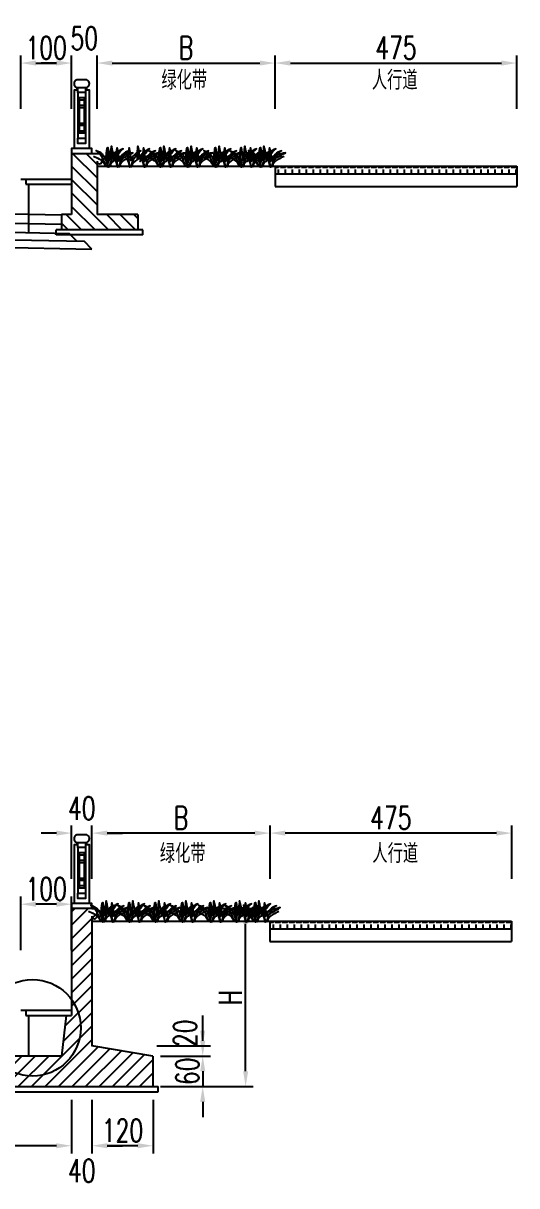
# Model space of a CAD drawing. Header units: millimetres. Extents: x -24222 to 32035, y -74604 to 14337.
# Drawn here: x 2763 to 3733, y 5687 to 7972 of the extents above; entities that cross this region are included whole.
import ezdxf
from ezdxf.enums import TextEntityAlignment as Align

# ---------------------------------------------------------------- set-up
doc = ezdxf.new("R2010")
doc.units = ezdxf.units.MM
doc.header["$LTSCALE"] = 0.25
doc.header["$MEASUREMENT"] = 0
for name, color, linetype in [('3', 3, 'Continuous'), ('lk', 1, 'Continuous'), ('填充', 8, 'Continuous'), ('文字', 7, 'Continuous'), ('标注', 7, 'Continuous'), ('栏杆', 8, 'Continuous'), ('次轮廓线', 7, 'Continuous'), ('轮廓线', 1, 'Continuous')]:
    doc.layers.add(name, color=color, linetype=linetype)
doc.styles.get("Standard").update_dxf_attribs({"font": 'simplex1.shx', "width": 0.7, "bigfont": 'hztxt.shx'})
doc.dimstyles.new('150', dxfattribs={"dimscale": 15, "dimtxt": 3, "dimasz": 2, "dimexe": 1, "dimexo": 1, "dimgap": 0.5, "dimtad": 1, "dimdec": 1, "dimdsep": 46, "dimtxsty": 'Standard', "dimcen": 0.5, "dimadec": 0, "dimazin": 0, "dimtfac": 1, "dimtdec": 1, "dimtofl": 0, "dimtmove": 2, "dimatfit": 3, "dimfxl": 0, "dimtolj": 1, "dimtzin": 0, "dimarcsym": 0})

# ---------------------------------------------------------------- blocks, each defined once
blk = doc.blocks.new('*D61')
at = {"layer": 'Defpoints', "color": 0}
for p in [(2897.9, 5961.8), (3017.9, 5881.8), (2897.9, 5765.5)]:
    blk.add_point(p, dxfattribs=at)
at = {"layer": '标注', "color": 0, "lineweight": -2}
for p, q in [((2897.9, 5855.5), (2897.9, 5750.5)), ((3017.9, 5855.5), (3017.9, 5750.5)), ((2987.9, 5765.5), (2927.9, 5765.5))]:
    blk.add_line(p, q, dxfattribs=at)
at = {"layer": '标注', "color": 0}
for points in [[(2927.9, 5770.5), (2927.9, 5760.5), (2897.9, 5765.5)], [(2987.9, 5770.5), (2987.9, 5760.5), (3017.9, 5765.5)]]:
    blk.add_solid(points, dxfattribs=at)
at = {"layer": '标注', "color": 0, "insert": (2957.9, 5795.5), "char_height": 45, "attachment_point": 5}
blk.add_mtext('\\A1;120', dxfattribs=at)
blk = doc.blocks.new('*D62')
at = {"layer": 'Defpoints', "color": 0}
for p in [(2857.9, 6021.8), (2897.9, 5961.8), (2857.9, 5765.5)]:
    blk.add_point(p, dxfattribs=at)
at = {"layer": '标注', "color": 0, "lineweight": -2}
for p, q in [((2857.9, 5855.5), (2857.9, 5750.5)), ((2897.9, 5855.5), (2897.9, 5750.5)), ((2827.9, 5765.5), (2797.9, 5765.5)), ((2927.9, 5765.5), (2957.9, 5765.5))]:
    blk.add_line(p, q, dxfattribs=at)
at = {"layer": '标注', "color": 0}
for points in [[(2827.9, 5770.5), (2827.9, 5760.5), (2857.9, 5765.5)], [(2927.9, 5770.5), (2927.9, 5760.5), (2897.9, 5765.5)]]:
    blk.add_solid(points, dxfattribs=at)
at = {"layer": '标注', "color": 0, "insert": (2877.9, 5716.4), "char_height": 45, "attachment_point": 5}
blk.add_mtext('\\A1;40', dxfattribs=at)
blk = doc.blocks.new('*D63')
at = {"layer": 'Defpoints', "color": 0}
for p in [(2857.9, 6021.8), (1582.9, 5941.8), (1582.9, 5765.5)]:
    blk.add_point(p, dxfattribs=at)
at = {"layer": '标注', "color": 0, "lineweight": -2}
for p, q in [((1582.9, 5855.5), (1582.9, 5750.5)), ((2857.9, 5855.5), (2857.9, 5750.5)), ((2827.9, 5765.5), (1612.9, 5765.5))]:
    blk.add_line(p, q, dxfattribs=at)
at = {"layer": '标注', "color": 0}
for points in [[(1612.9, 5770.5), (1612.9, 5760.5), (1582.9, 5765.5)], [(2827.9, 5770.5), (2827.9, 5760.5), (2857.9, 5765.5)]]:
    blk.add_solid(points, dxfattribs=at)
at = {"layer": '标注', "color": 0, "insert": (2220.4, 5795.5), "char_height": 45, "attachment_point": 5}
blk.add_mtext('\\A1;1275', dxfattribs=at)
blk = doc.blocks.new('*D68')
at = {"layer": 'Defpoints', "color": 0}
for p in [(3017.9, 5941.8), (3115.6, 5941.8), (3017.9, 5881.8)]:
    blk.add_point(p, dxfattribs=at)
at = {"layer": '标注', "color": 0, "lineweight": -2}
for p, q in [((3115.6, 5971.8), (3115.6, 6001.8)), ((3032.9, 5941.8), (3130.6, 5941.8)), ((3032.9, 5881.8), (3130.6, 5881.8)), ((3115.6, 5851.8), (3115.6, 5821.8))]:
    blk.add_line(p, q, dxfattribs=at)
at = {"layer": '标注', "color": 0}
for points in [[(3110.6, 5971.8), (3120.6, 5971.8), (3115.6, 5941.8)], [(3110.6, 5851.8), (3120.6, 5851.8), (3115.6, 5881.8)]]:
    blk.add_solid(points, dxfattribs=at)
at = {"layer": '标注', "color": 0, "insert": (3085.6, 5911.8), "char_height": 45, "attachment_point": 5, "rotation": 90}
blk.add_mtext('\\A1;60', dxfattribs=at)
blk = doc.blocks.new('*D69')
at = {"layer": 'Defpoints', "color": 0}
for p in [(2897.9, 5961.8), (3115.6, 5961.8), (3017.9, 5941.8)]:
    blk.add_point(p, dxfattribs=at)
at = {"layer": '标注', "color": 0, "lineweight": -2}
for p, q in [((3115.6, 5991.8), (3115.6, 6021.8)), ((3025.6, 5961.8), (3130.6, 5961.8)), ((3032.9, 5941.8), (3130.6, 5941.8)), ((3115.6, 5911.8), (3115.6, 5881.8))]:
    blk.add_line(p, q, dxfattribs=at)
at = {"layer": '标注', "color": 0}
for points in [[(3110.6, 5991.8), (3120.6, 5991.8), (3115.6, 5961.8)], [(3110.6, 5911.8), (3120.6, 5911.8), (3115.6, 5941.8)]]:
    blk.add_solid(points, dxfattribs=at)
at = {"layer": '标注', "color": 0, "insert": (3080.9, 5986.5), "char_height": 45, "attachment_point": 5, "rotation": 90}
blk.add_mtext('\\A1;20', dxfattribs=at)
blk = doc.blocks.new('*D70')
at = {"color": 0, "lineweight": -2}
for p, q in [((2529.7, 5971.8), (2529.7, 6001.8)), ((2619.7, 5941.8), (2514.7, 5941.8)), ((2619.7, 5881.8), (2514.7, 5881.8)), ((2529.7, 5851.8), (2529.7, 5821.8))]:
    blk.add_line(p, q, dxfattribs=at)
at = {"color": 0}
for points in [[(2524.7, 5971.8), (2534.7, 5971.8), (2529.7, 5941.8)], [(2524.7, 5851.8), (2534.7, 5851.8), (2529.7, 5881.8)]]:
    blk.add_solid(points, dxfattribs=at)
at = {"layer": 'Defpoints', "color": 0}
for p in [(2838.9, 5941.8), (2529.7, 5881.8), (3027.9, 5881.8)]:
    blk.add_point(p, dxfattribs=at)
at = {"color": 0, "insert": (2499.7, 5911.8), "char_height": 45, "attachment_point": 5, "rotation": 90}
blk.add_mtext('\\A1;60', dxfattribs=at)
blk = doc.blocks.new('*D71')
at = {"color": 0, "lineweight": -2}
for p, q in [((2827.9, 6380.1), (2797.9, 6380.1)), ((2857.9, 6290.1), (2857.9, 6395.1)), ((2897.9, 6290.1), (2897.9, 6395.1)), ((2927.9, 6380.1), (2957.9, 6380.1))]:
    blk.add_line(p, q, dxfattribs=at)
at = {"color": 0}
for points in [[(2827.9, 6385.1), (2827.9, 6375.1), (2857.9, 6380.1)], [(2927.9, 6385.1), (2927.9, 6375.1), (2897.9, 6380.1)]]:
    blk.add_solid(points, dxfattribs=at)
at = {"layer": 'Defpoints', "color": 0}
for p in [(2857.9, 6380.1), (2857.9, 6231.8), (2897.9, 6231.8)]:
    blk.add_point(p, dxfattribs=at)
at = {"color": 0, "insert": (2877.9, 6428.9), "char_height": 45, "attachment_point": 5}
blk.add_mtext('\\A1;40', dxfattribs=at)
blk = doc.blocks.new('*D72')
at = {"layer": 'Defpoints', "color": 0}
for p in [(2757.9, 6240.3), (2757.9, 6031.8), (2857.9, 6021.8)]:
    blk.add_point(p, dxfattribs=at)
at = {"layer": '标注', "color": 0, "lineweight": -2}
for p, q in [((2757.9, 6150.3), (2757.9, 6255.3)), ((2827.9, 6240.3), (2787.9, 6240.3)), ((2857.9, 6150.3), (2857.9, 6255.3))]:
    blk.add_line(p, q, dxfattribs=at)
at = {"layer": '标注', "color": 0}
for points in [[(2787.9, 6245.3), (2787.9, 6235.3), (2757.9, 6240.3)], [(2827.9, 6245.3), (2827.9, 6235.3), (2857.9, 6240.3)]]:
    blk.add_solid(points, dxfattribs=at)
at = {"layer": '标注', "color": 0, "insert": (2807.9, 6270.3), "char_height": 45, "attachment_point": 5}
blk.add_mtext('\\A1;100', dxfattribs=at)
blk = doc.blocks.new('*D59')
at = {"color": 0, "lineweight": -2}
for p, q in [((3247.9, 6290.1), (3247.9, 6395.1)), ((3692.9, 6380.1), (3277.9, 6380.1)), ((3722.9, 6290.1), (3722.9, 6395.1))]:
    blk.add_line(p, q, dxfattribs=at)
at = {"color": 0}
for points in [[(3277.9, 6385.1), (3277.9, 6375.1), (3247.9, 6380.1)], [(3692.9, 6385.1), (3692.9, 6375.1), (3722.9, 6380.1)]]:
    blk.add_solid(points, dxfattribs=at)
at = {"layer": 'Defpoints', "color": 0}
for p in [(3247.9, 6380.1), (3247.9, 6206.8), (3722.9, 6206.8)]:
    blk.add_point(p, dxfattribs=at)
at = {"color": 0, "insert": (3485.4, 6410.1), "char_height": 45, "attachment_point": 5}
blk.add_mtext('\\A1;475', dxfattribs=at)
blk = doc.blocks.new('*D60')
at = {"color": 0, "lineweight": -2}
for p, q in [((2897.9, 6290.1), (2897.9, 6395.1)), ((3217.9, 6380.1), (2927.9, 6380.1)), ((3247.9, 6290.1), (3247.9, 6395.1))]:
    blk.add_line(p, q, dxfattribs=at)
at = {"color": 0}
for points in [[(2927.9, 6385.1), (2927.9, 6375.1), (2897.9, 6380.1)], [(3217.9, 6385.1), (3217.9, 6375.1), (3247.9, 6380.1)]]:
    blk.add_solid(points, dxfattribs=at)
at = {"layer": 'Defpoints', "color": 0}
for p in [(2897.9, 6380.1), (2897.9, 6231.8), (3247.9, 6206.8)]:
    blk.add_point(p, dxfattribs=at)
at = {"color": 0, "insert": (3072.9, 6410.1), "char_height": 45, "attachment_point": 5}
blk.add_mtext('\\A1;B', dxfattribs=at)
blk = doc.blocks.new('*D56')
at = {"layer": 'Defpoints', "color": 0}
for p in [(2857.9, 6231.8), (3200, 6231.8), (3017.9, 5881.8)]:
    blk.add_point(p, dxfattribs=at)
at = {"layer": '标注', "color": 0, "lineweight": -2}
for p, q in [((3110, 6231.8), (3215, 6231.8)), ((3200, 5911.8), (3200, 6201.8)), ((3110, 5881.8), (3215, 5881.8))]:
    blk.add_line(p, q, dxfattribs=at)
at = {"layer": '标注', "color": 0}
for points in [[(3195, 6201.8), (3205, 6201.8), (3200, 6231.8)], [(3195, 5911.8), (3205, 5911.8), (3200, 5881.8)]]:
    blk.add_solid(points, dxfattribs=at)
at = {"layer": '标注', "color": 0, "insert": (3170, 6056.8), "char_height": 45, "attachment_point": 5, "rotation": 90}
blk.add_mtext('\\A1;H', dxfattribs=at)
blk = doc.blocks.new('栏杆')
at = {"layer": '栏杆'}
blk.add_lwpolyline([(-10, 110), (10, 110, 0.671593), (10, 125), (-10, 125, 0.671593), (-10, 110)], format="xyb", dxfattribs=at)
for points in [[(-7.5, 105), (-15, 105), (-15, -10)], [(-7.5, 105), (-9, 105), (-9, 110), (9, 110), (9, 105), (7.5, 105)], [(-7.5, 100), (-7.5, 10)], [(15, -10), (15, -10), (15, 105), (7.5, 105)], [(7.5, 100), (7.5, 10)], [(-5, 90), (-5, 20)], [(5, 90), (5, 20)]]:
    blk.add_lwpolyline(points, dxfattribs=at)
for points in [[(-7.5, 110), (7.5, 110), (7.5, 100), (-7.5, 100)], [(-5, 90), (5, 90), (5, 85), (-5, 85)], [(-5, 75), (5, 75), (5, 70), (-5, 70)], [(-5, 40), (5, 40), (5, 35), (-5, 35)], [(-5, 25), (5, 25), (5, 20), (-5, 20)], [(-7.5, 10), (7.5, 10), (7.5, 0), (-7.5, 0)]]:
    blk.add_lwpolyline(points, close=True, dxfattribs=at)
blk = doc.blocks.new('*D80')
at = {"layer": 'Defpoints', "color": 0}
for p in [(3732.9, 7894), (3257.9, 7691), (3732.9, 7691)]:
    blk.add_point(p, dxfattribs=at)
at = {"layer": '标注', "color": 0, "lineweight": -2}
for p, q in [((3257.9, 7804), (3257.9, 7909)), ((3732.9, 7804), (3732.9, 7909)), ((3287.9, 7894), (3702.9, 7894))]:
    blk.add_line(p, q, dxfattribs=at)
at = {"layer": '标注', "color": 0}
for points in [[(3287.9, 7899), (3287.9, 7889), (3257.9, 7894)], [(3702.9, 7899), (3702.9, 7889), (3732.9, 7894)]]:
    blk.add_solid(points, dxfattribs=at)
at = {"layer": '标注', "color": 0, "insert": (3495.4, 7924), "char_height": 45, "attachment_point": 5}
blk.add_mtext('\\A1;475', dxfattribs=at)
blk = doc.blocks.new('*D87')
at = {"layer": 'Defpoints', "color": 0}
for p in [(2857.9, 7894), (2857.9, 7716), (2757.9, 7666)]:
    blk.add_point(p, dxfattribs=at)
at = {"layer": '标注', "color": 0, "lineweight": -2}
for p, q in [((2757.9, 7804), (2757.9, 7909)), ((2857.9, 7804), (2857.9, 7909)), ((2787.9, 7894), (2827.9, 7894))]:
    blk.add_line(p, q, dxfattribs=at)
at = {"layer": '标注', "color": 0}
for points in [[(2787.9, 7899), (2787.9, 7889), (2757.9, 7894)], [(2827.9, 7899), (2827.9, 7889), (2857.9, 7894)]]:
    blk.add_solid(points, dxfattribs=at)
at = {"layer": '标注', "color": 0, "insert": (2807.9, 7924), "char_height": 45, "attachment_point": 5}
blk.add_mtext('\\A1;100', dxfattribs=at)
blk = doc.blocks.new('*D88')
at = {"layer": 'Defpoints', "color": 0}
for p in [(3257.9, 7894), (2907.9, 7691), (3257.9, 7691)]:
    blk.add_point(p, dxfattribs=at)
at = {"layer": '标注', "color": 0, "lineweight": -2}
for p, q in [((2907.9, 7804), (2907.9, 7909)), ((3257.9, 7804), (3257.9, 7909)), ((2937.9, 7894), (3227.9, 7894))]:
    blk.add_line(p, q, dxfattribs=at)
at = {"layer": '标注', "color": 0}
for points in [[(2937.9, 7899), (2937.9, 7889), (2907.9, 7894)], [(3227.9, 7899), (3227.9, 7889), (3257.9, 7894)]]:
    blk.add_solid(points, dxfattribs=at)
at = {"layer": '标注', "color": 0, "insert": (3082.9, 7924), "char_height": 45, "attachment_point": 5}
blk.add_mtext('\\A1;B', dxfattribs=at)
blk = doc.blocks.new('*D89')
at = {"layer": 'Defpoints', "color": 0}
for p in [(2857.9, 7894), (2857.9, 7716), (2907.9, 7691)]:
    blk.add_point(p, dxfattribs=at)
at = {"layer": '标注', "color": 0, "lineweight": -2}
for p, q in [((2857.9, 7804), (2857.9, 7909)), ((2907.9, 7804), (2907.9, 7909)), ((2827.9, 7894), (2797.9, 7894)), ((2937.9, 7894), (2967.9, 7894))]:
    blk.add_line(p, q, dxfattribs=at)
at = {"layer": '标注', "color": 0}
for points in [[(2827.9, 7899), (2827.9, 7889), (2857.9, 7894)], [(2937.9, 7899), (2937.9, 7889), (2907.9, 7894)]]:
    blk.add_solid(points, dxfattribs=at)
at = {"layer": '标注', "color": 0, "insert": (2882.9, 7942.7), "char_height": 45, "attachment_point": 5}
blk.add_mtext('\\A1;50', dxfattribs=at)

msp = doc.modelspace()

# ---------------------------------------------------------------- hatches: boundary and pattern name
at = {"layer": '填充'}
h = msp.add_hatch(dxfattribs=at)
h.set_pattern_fill('ANSI31', color=256, scale=150, style=0)
h.set_pattern_definition([(135, (2965.737, 0), (13.25825, 13.25825), [])])
h.paths.add_polyline_path([(2837.868, 7596.022), (2857.868, 7596.022), (2857.868, 7716.022), (2907.868, 7716.022), (2912.75, 7716.022, -0.04363622), (2917.868, 7709.095), (2917.868, 7701.022, -1), (2907.868, 7701.022), (2907.868, 7596.022), (2987.868, 7596.022), (2987.868, 7566.022), (2837.868, 7566.022)])
h = msp.add_hatch(dxfattribs=at)
h.set_pattern_fill('ANGLE', color=256, scale=50, style=0)
h.set_pattern_definition([(180, (2975.737, 3041.175), (0, 13.75), [10, -3.75]), (90, (2975.737, 3041.175), (13.75, 8e-16), [10, -3.75])])
h.paths.add_polyline_path([(3257.868, 7691.022), (3257.868, 7676.022), (3732.868, 7676.022), (3732.868, 7691.022)])
h = msp.add_hatch(dxfattribs=at)
h.set_pattern_fill('ANSI31', color=256, scale=150, style=0)
h.paths.add_polyline_path([(3017.868, 5881.813), (3017.868, 5941.813), (2897.868, 5961.813), (2897.868, 6216.813, 1), (2907.868, 6216.813), (2907.868, 6224.887, 0.04363622), (2902.75, 6231.813), (2897.868, 6231.813), (2857.868, 6231.813), (2857.868, 6052.996, -0.15786836), (2875.9, 5997.312, -0.72823779), (2703.796, 5941.813), (1482.868, 5941.813), (1482.868, 5881.813)])
h.paths.add_polyline_path([(2875.9, 5997.312, 0.15786836), (2857.868, 6052.996), (2857.868, 6021.813), (2847.868, 6021.813), (2838.88, 5941.813), (2703.796, 5941.813, 0.72823779)], flags=17)
h.paths.add_polyline_path([(2465.974, 5883.238), (2465.974, 5940.388), (2533.474, 5940.388), (2533.474, 5883.238)], flags=24)
h = msp.add_hatch(dxfattribs=at)
h.set_pattern_fill('ANGLE', color=256, scale=50, style=0)
h.set_pattern_definition([(180, (2965.737, 1556.967), (0, 13.75), [10, -3.75]), (90, (2965.737, 1556.967), (13.75, 8e-16), [10, -3.75])])
h.paths.add_polyline_path([(3247.868, 6206.813), (3247.868, 6191.813), (3722.868, 6191.813), (3722.868, 6206.813)])

# ---------------------------------------------------------------- linework, layer by layer
for p, q in [((3257.868, 7676.022), (3732.868, 7676.022)), ((3257.868, 7651.022), (3732.868, 7651.022)), ((2867.868, 7543.822), (2852.868, 7559.122)), ((2897.868, 7528.222), (2882.868, 7543.522)), ((3247.868, 6191.813), (3722.868, 6191.813)), ((3247.868, 6166.813), (3722.868, 6166.813))]:
    msp.add_line(p, q)
for points in [[(2897.868, 7716.022), (2897.868, 7726.022), (2857.868, 7726.022), (2857.868, 7716.022)], [(2897.868, 6231.813), (2897.868, 6241.813), (2857.868, 6241.813), (2857.868, 6231.813)]]:
    msp.add_lwpolyline(points)
msp.add_circle((2780.9, 5997.312), 95)
at = {"layer": '3', "color": 9}
for points in [[(2900.855, 7710.853, -0.0394978), (2912.561, 7705.183, -0.23208696), (2924.53, 7691.022, 0.19118665), (2905.937, 7722.402, -0.22671949), (2925.891, 7703.371, -0.09120295), (2929.065, 7728.067, -0.12390744), (2927.574, 7690.233, -0.06249468), (2933.369, 7708.156)], [(2956.264, 7710.017, 0.0394978), (2944.559, 7704.348, 0.23208696), (2932.589, 7690.187, -0.19118665), (2951.183, 7721.567, 0.22671949), (2931.229, 7702.535, 0.09120295), (2928.054, 7727.231, 0.12390744), (2929.546, 7689.397, 0.06249468), (2923.751, 7707.32)], [(2946.842, 7700.232, 0.01337501), (2978.191, 7717.757, 0.00149199), (2946.445, 7708.014, 0.302407), (2940.55, 7700.764, -0.10639958), (2959.143, 7725.233, 0.22671949), (2939.189, 7706.202, 0.09120295), (2936.015, 7730.897, 0.07428197), (2934.816, 7703.912)], [(2975.431, 7710.017, 0.0394978), (2963.726, 7704.348, 0.23208696), (2951.756, 7690.187, -0.19118665), (2970.35, 7721.567, 0.22671949), (2950.396, 7702.535, 0.09120295), (2947.221, 7727.231, 0.12390744), (2948.713, 7689.397, 0.06249468), (2942.918, 7707.32)], [(2999.146, 7710.017, 0.0394978), (2987.44, 7704.348, 0.23208696), (2975.471, 7690.187, -0.19118665), (2994.065, 7721.567, 0.22671949), (2974.11, 7702.535, 0.09120295), (2970.936, 7727.231, 0.12390744), (2972.427, 7689.397, 0.06249468), (2966.632, 7707.32)], [(2999, 7700.232, 0.01337501), (3030.349, 7717.757, 0.00149199), (2998.604, 7708.014, 0.302407), (2992.708, 7700.764, -0.10639958), (3011.302, 7725.233, 0.22671949), (2991.348, 7706.202, 0.09120295), (2988.173, 7730.897, 0.07428197), (2986.975, 7703.912)], [(3027.59, 7710.017, 0.0394978), (3015.884, 7704.348, 0.23208696), (3003.915, 7690.187, -0.19118665), (3022.509, 7721.567, 0.22671949), (3002.554, 7702.535, 0.09120295), (2999.38, 7727.231, 0.12390744), (3000.871, 7689.397, 0.06249468), (2995.077, 7707.32)], [(3004.163, 7710.853, -0.0394978), (3015.868, 7705.183, -0.23208696), (3027.838, 7691.022, 0.19118665), (3009.244, 7722.402, -0.22671949), (3029.198, 7703.371, -0.09120295), (3032.373, 7728.067, -0.12390744), (3030.881, 7690.233, -0.06249468), (3036.676, 7708.156)], [(3059.572, 7710.017, 0.0394978), (3047.866, 7704.348, 0.23208696), (3035.897, 7690.187, -0.19118665), (3054.49, 7721.567, 0.22671949), (3034.536, 7702.535, 0.09120295), (3031.362, 7727.231, 0.12390744), (3032.853, 7689.397, 0.06249468), (3027.058, 7707.32)], [(3050.149, 7700.232, 0.01337501), (3081.498, 7717.757, 0.00149199), (3049.753, 7708.014, 0.302407), (3043.857, 7700.764, -0.10639958), (3062.451, 7725.233, 0.22671949), (3042.496, 7706.202, 0.09120295), (3039.322, 7730.897, 0.07428197), (3038.124, 7703.912)], [(3078.739, 7710.017, 0.0394978), (3067.033, 7704.348, 0.23208696), (3055.064, 7690.187, -0.19118665), (3073.657, 7721.567, 0.22671949), (3053.703, 7702.535, 0.09120295), (3050.529, 7727.231, 0.12390744), (3052.02, 7689.397, 0.06249468), (3046.225, 7707.32)], [(3057.455, 7710.853, -0.0394978), (3069.16, 7705.183, -0.23208696), (3081.13, 7691.022, 0.19118665), (3062.536, 7722.402, -0.22671949), (3082.49, 7703.371, -0.09120295), (3085.665, 7728.067, -0.12390744), (3084.173, 7690.233, -0.06249468), (3089.968, 7708.156)], [(3112.864, 7710.017, 0.0394978), (3101.158, 7704.348, 0.23208696), (3089.189, 7690.187, -0.19118665), (3107.782, 7721.567, 0.22671949), (3087.828, 7702.535, 0.09120295), (3084.654, 7727.231, 0.12390744), (3086.145, 7689.397, 0.06249468), (3080.35, 7707.32)], [(3103.441, 7700.232, 0.01337501), (3134.79, 7717.757, 0.00149199), (3103.045, 7708.014, 0.302407), (3097.149, 7700.764, -0.10639958), (3115.743, 7725.233, 0.22671949), (3095.789, 7706.202, 0.09120295), (3092.614, 7730.897, 0.07428197), (3091.416, 7703.912)], [(3132.031, 7710.017, 0.0394978), (3120.325, 7704.348, 0.23208696), (3108.356, 7690.187, -0.19118665), (3126.95, 7721.567, 0.22671949), (3106.995, 7702.535, 0.09120295), (3103.821, 7727.231, 0.12390744), (3105.312, 7689.397, 0.06249468), (3099.517, 7707.32)], [(3112.561, 7710.853, -0.0394978), (3124.267, 7705.183, -0.23208696), (3136.236, 7691.022, 0.19118665), (3117.642, 7722.402, -0.22671949), (3137.597, 7703.371, -0.09120295), (3140.771, 7728.067, -0.12390744), (3139.28, 7690.233, -0.06249468), (3145.074, 7708.156)], [(3167.97, 7710.017, 0.0394978), (3156.264, 7704.348, 0.23208696), (3144.295, 7690.187, -0.19118665), (3162.889, 7721.567, 0.22671949), (3142.935, 7702.535, 0.09120295), (3139.76, 7727.231, 0.12390744), (3141.251, 7689.397, 0.06249468), (3135.457, 7707.32)], [(3158.547, 7700.232, 0.01337501), (3189.896, 7717.757, 0.00149199), (3158.151, 7708.014, 0.302407), (3152.255, 7700.764, -0.10639958), (3170.849, 7725.233, 0.22671949), (3150.895, 7706.202, 0.09120295), (3147.72, 7730.897, 0.07428197), (3146.522, 7703.912)], [(3187.137, 7710.017, 0.0394978), (3175.431, 7704.348, 0.23208696), (3163.462, 7690.187, -0.19118665), (3182.056, 7721.567, 0.22671949), (3162.102, 7702.535, 0.09120295), (3158.927, 7727.231, 0.12390744), (3160.418, 7689.397, 0.06249468), (3154.624, 7707.32)], [(3163.075, 7710.853, -0.0394978), (3174.781, 7705.183, -0.23208696), (3186.75, 7691.022, 0.19118665), (3168.156, 7722.402, -0.22671949), (3188.11, 7703.371, -0.09120295), (3191.285, 7728.067, -0.12390744), (3189.793, 7690.233, -0.06249468), (3195.588, 7708.156)], [(3218.484, 7710.017, 0.0394978), (3206.778, 7704.348, 0.23208696), (3194.809, 7690.187, -0.19118665), (3213.403, 7721.567, 0.22671949), (3193.448, 7702.535, 0.09120295), (3190.274, 7727.231, 0.12390744), (3191.765, 7689.397, 0.06249468), (3185.97, 7707.32)], [(3209.061, 7700.232, 0.01337501), (3240.41, 7717.757, 0.00149199), (3208.665, 7708.014, 0.302407), (3202.769, 7700.764, -0.10639958), (3221.363, 7725.233, 0.22671949), (3201.409, 7706.202, 0.09120295), (3198.234, 7730.897, 0.07428197), (3197.036, 7703.912)], [(3200.834, 7710.853, -0.0394978), (3212.54, 7705.183, -0.23208696), (3224.509, 7691.022, 0.19118665), (3205.915, 7722.402, -0.22671949), (3225.869, 7703.371, -0.09120295), (3229.044, 7728.067, -0.12390744), (3227.552, 7690.233, -0.06249468), (3233.347, 7708.156)], [(3237.651, 7710.017, 0.0394978), (3225.945, 7704.348, 0.23208696), (3213.976, 7690.187, -0.19118665), (3232.57, 7721.567, 0.22671949), (3212.615, 7702.535, 0.09120295), (3209.441, 7727.231, 0.12390744), (3210.932, 7689.397, 0.06249468), (3205.137, 7707.32)], [(3256.243, 7710.017, 0.0394978), (3244.537, 7704.348, 0.23208696), (3232.568, 7690.187, -0.19118665), (3251.162, 7721.567, 0.22671949), (3231.207, 7702.535, 0.09120295), (3228.033, 7727.231, 0.12390744), (3229.524, 7689.397, 0.06249468), (3223.729, 7707.32)], [(3246.82, 7700.232, 0.01337501), (3278.169, 7717.757, 0.00149199), (3246.424, 7708.014, 0.302407), (3240.528, 7700.764, -0.10639958), (3259.122, 7725.233, 0.22671949), (3239.168, 7706.202, 0.09120295), (3235.993, 7730.897, 0.07428197), (3234.795, 7703.912)], [(3275.41, 7710.017, 0.0394978), (3263.704, 7704.348, 0.23208696), (3251.735, 7690.187, -0.19118665), (3270.329, 7721.567, 0.22671949), (3250.374, 7702.535, 0.09120295), (3247.2, 7727.231, 0.12390744), (3248.691, 7689.397, 0.06249468), (3242.896, 7707.32)], [(2890.855, 6226.644, -0.0394978), (2902.561, 6220.975, -0.23208696), (2914.53, 6206.813, 0.19118665), (2895.937, 6238.194, -0.22671949), (2915.891, 6219.162, -0.09120295), (2919.065, 6243.858, -0.12390744), (2917.574, 6206.024, -0.06249468), (2923.369, 6223.947)], [(2946.264, 6225.809, 0.0394978), (2934.559, 6220.139, 0.23208696), (2922.589, 6205.978, -0.19118665), (2941.183, 6237.358, 0.22671949), (2921.229, 6218.327, 0.09120295), (2918.054, 6243.022, 0.12390744), (2919.546, 6205.189, 0.06249468), (2913.751, 6223.111)], [(2936.842, 6216.023, 0.01337501), (2968.191, 6233.548, 0.00149199), (2936.445, 6223.806, 0.302407), (2930.55, 6216.555, -0.10639958), (2949.143, 6241.025, 0.22671949), (2929.189, 6221.993, 0.09120295), (2926.015, 6246.689, 0.07428197), (2924.816, 6219.703)], [(2965.431, 6225.809, 0.0394978), (2953.726, 6220.139, 0.23208696), (2941.756, 6205.978, -0.19118665), (2960.35, 6237.358, 0.22671949), (2940.396, 6218.327, 0.09120295), (2937.221, 6243.022, 0.12390744), (2938.713, 6205.189, 0.06249468), (2932.918, 6223.111)], [(2943.014, 6226.644, -0.0394978), (2954.72, 6220.975, -0.23208696), (2966.689, 6206.813, 0.19118665), (2948.095, 6238.194, -0.22671949), (2968.049, 6219.162, -0.09120295), (2971.224, 6243.858, -0.12390744), (2969.733, 6206.024, -0.06249468), (2975.527, 6223.947)], [(2998.423, 6225.809, 0.0394978), (2986.717, 6220.139, 0.23208696), (2974.748, 6205.978, -0.19118665), (2993.342, 6237.358, 0.22671949), (2973.387, 6218.327, 0.09120295), (2970.213, 6243.022, 0.12390744), (2971.704, 6205.189, 0.06249468), (2965.909, 6223.111)], [(2989, 6216.023, 0.01337501), (3020.349, 6233.548, 0.00149199), (2988.604, 6223.806, 0.302407), (2982.708, 6216.555, -0.10639958), (3001.302, 6241.025, 0.22671949), (2981.348, 6221.993, 0.09120295), (2978.173, 6246.689, 0.07428197), (2976.975, 6219.703)], [(3017.59, 6225.809, 0.0394978), (3005.884, 6220.139, 0.23208696), (2993.915, 6205.978, -0.19118665), (3012.509, 6237.358, 0.22671949), (2992.554, 6218.327, 0.09120295), (2989.38, 6243.022, 0.12390744), (2990.871, 6205.189, 0.06249468), (2985.077, 6223.111)], [(2994.163, 6226.644, -0.0394978), (3005.868, 6220.975, -0.23208696), (3017.838, 6206.813, 0.19118665), (2999.244, 6238.194, -0.22671949), (3019.198, 6219.162, -0.09120295), (3022.373, 6243.858, -0.12390744), (3020.881, 6206.024, -0.06249468), (3026.676, 6223.947)], [(3049.572, 6225.809, 0.0394978), (3037.866, 6220.139, 0.23208696), (3025.897, 6205.978, -0.19118665), (3044.49, 6237.358, 0.22671949), (3024.536, 6218.327, 0.09120295), (3021.362, 6243.022, 0.12390744), (3022.853, 6205.189, 0.06249468), (3017.058, 6223.111)], [(3040.149, 6216.023, 0.01337501), (3071.498, 6233.548, 0.00149199), (3039.753, 6223.806, 0.302407), (3033.857, 6216.555, -0.10639958), (3052.451, 6241.025, 0.22671949), (3032.496, 6221.993, 0.09120295), (3029.322, 6246.689, 0.07428197), (3028.124, 6219.703)], [(3068.739, 6225.809, 0.0394978), (3057.033, 6220.139, 0.23208696), (3045.064, 6205.978, -0.19118665), (3063.657, 6237.358, 0.22671949), (3043.703, 6218.327, 0.09120295), (3040.529, 6243.022, 0.12390744), (3042.02, 6205.189, 0.06249468), (3036.225, 6223.111)], [(3047.455, 6226.644, -0.0394978), (3059.16, 6220.975, -0.23208696), (3071.13, 6206.813, 0.19118665), (3052.536, 6238.194, -0.22671949), (3072.49, 6219.162, -0.09120295), (3075.665, 6243.858, -0.12390744), (3074.173, 6206.024, -0.06249468), (3079.968, 6223.947)], [(3102.864, 6225.809, 0.0394978), (3091.158, 6220.139, 0.23208696), (3079.189, 6205.978, -0.19118665), (3097.782, 6237.358, 0.22671949), (3077.828, 6218.327, 0.09120295), (3074.654, 6243.022, 0.12390744), (3076.145, 6205.189, 0.06249468), (3070.35, 6223.111)], [(3093.441, 6216.023, 0.01337501), (3124.79, 6233.548, 0.00149199), (3093.045, 6223.806, 0.302407), (3087.149, 6216.555, -0.10639958), (3105.743, 6241.025, 0.22671949), (3085.789, 6221.993, 0.09120295), (3082.614, 6246.689, 0.07428197), (3081.416, 6219.703)], [(3122.031, 6225.809, 0.0394978), (3110.325, 6220.139, 0.23208696), (3098.356, 6205.978, -0.19118665), (3116.95, 6237.358, 0.22671949), (3096.995, 6218.327, 0.09120295), (3093.821, 6243.022, 0.12390744), (3095.312, 6205.189, 0.06249468), (3089.517, 6223.111)], [(3102.561, 6226.644, -0.0394978), (3114.267, 6220.975, -0.23208696), (3126.236, 6206.813, 0.19118665), (3107.642, 6238.194, -0.22671949), (3127.597, 6219.162, -0.09120295), (3130.771, 6243.858, -0.12390744), (3129.28, 6206.024, -0.06249468), (3135.074, 6223.947)], [(3157.97, 6225.809, 0.0394978), (3146.264, 6220.139, 0.23208696), (3134.295, 6205.978, -0.19118665), (3152.889, 6237.358, 0.22671949), (3132.935, 6218.327, 0.09120295), (3129.76, 6243.022, 0.12390744), (3131.251, 6205.189, 0.06249468), (3125.457, 6223.111)], [(3148.547, 6216.023, 0.01337501), (3179.896, 6233.548, 0.00149199), (3148.151, 6223.806, 0.302407), (3142.255, 6216.555, -0.10639958), (3160.849, 6241.025, 0.22671949), (3140.895, 6221.993, 0.09120295), (3137.72, 6246.689, 0.07428197), (3136.522, 6219.703)], [(3177.137, 6225.809, 0.0394978), (3165.431, 6220.139, 0.23208696), (3153.462, 6205.978, -0.19118665), (3172.056, 6237.358, 0.22671949), (3152.102, 6218.327, 0.09120295), (3148.927, 6243.022, 0.12390744), (3150.418, 6205.189, 0.06249468), (3144.624, 6223.111)], [(3153.075, 6226.644, -0.0394978), (3164.781, 6220.975, -0.23208696), (3176.75, 6206.813, 0.19118665), (3158.156, 6238.194, -0.22671949), (3178.11, 6219.162, -0.09120295), (3181.285, 6243.858, -0.12390744), (3179.793, 6206.024, -0.06249468), (3185.588, 6223.947)], [(3208.484, 6225.809, 0.0394978), (3196.778, 6220.139, 0.23208696), (3184.809, 6205.978, -0.19118665), (3203.403, 6237.358, 0.22671949), (3183.448, 6218.327, 0.09120295), (3180.274, 6243.022, 0.12390744), (3181.765, 6205.189, 0.06249468), (3175.97, 6223.111)], [(3199.061, 6216.023, 0.01337501), (3230.41, 6233.548, 0.00149199), (3198.665, 6223.806, 0.302407), (3192.769, 6216.555, -0.10639958), (3211.363, 6241.025, 0.22671949), (3191.409, 6221.993, 0.09120295), (3188.234, 6246.689, 0.07428197), (3187.036, 6219.703)], [(3190.834, 6226.644, -0.0394978), (3202.54, 6220.975, -0.23208696), (3214.509, 6206.813, 0.19118665), (3195.915, 6238.194, -0.22671949), (3215.869, 6219.162, -0.09120295), (3219.044, 6243.858, -0.12390744), (3217.552, 6206.024, -0.06249468), (3223.347, 6223.947)], [(3227.651, 6225.809, 0.0394978), (3215.945, 6220.139, 0.23208696), (3203.976, 6205.978, -0.19118665), (3222.57, 6237.358, 0.22671949), (3202.615, 6218.327, 0.09120295), (3199.441, 6243.022, 0.12390744), (3200.932, 6205.189, 0.06249468), (3195.137, 6223.111)], [(3246.243, 6225.809, 0.0394978), (3234.537, 6220.139, 0.23208696), (3222.568, 6205.978, -0.19118665), (3241.162, 6237.358, 0.22671949), (3221.207, 6218.327, 0.09120295), (3218.033, 6243.022, 0.12390744), (3219.524, 6205.189, 0.06249468), (3213.729, 6223.111)], [(3236.82, 6216.023, 0.01337501), (3268.169, 6233.548, 0.00149199), (3236.424, 6223.806, 0.302407), (3230.528, 6216.555, -0.10639958), (3249.122, 6241.025, 0.22671949), (3229.168, 6221.993, 0.09120295), (3225.993, 6246.689, 0.07428197), (3224.795, 6219.703)], [(3265.41, 6225.809, 0.0394978), (3253.704, 6220.139, 0.23208696), (3241.735, 6205.978, -0.19118665), (3260.329, 6237.358, 0.22671949), (3240.374, 6218.327, 0.09120295), (3237.2, 6243.022, 0.12390744), (3238.691, 6205.189, 0.06249468), (3232.896, 6223.111)]]:
    msp.add_lwpolyline(points, format="xyb", dxfattribs=at)
at = {"layer": 'lk'}
msp.add_line((2997.868, 7566.022), (2827.868, 7566.022), dxfattribs=at)
at = {"layer": '次轮廓线'}
for p, q in [((2757.868, 7666.022), (2857.868, 7666.022)), ((2767.868, 7666.022), (2767.868, 7656.022)), ((2767.868, 7656.022), (2857.868, 7656.022)), ((2772.868, 7656.022), (2772.868, 7560.722)), ((1482.868, 7622.522), (2837.868, 7595.422)), ((1482.868, 7604.522), (2837.868, 7577.422)), ((1482.868, 7586.522), (2852.868, 7559.122)), ((1482.868, 7571.522), (2882.868, 7543.522)), ((2827.868, 7556.022), (2827.868, 7566.022)), ((2997.868, 7556.022), (2997.868, 7566.022)), ((1482.868, 7556.522), (2897.868, 7528.222)), ((2997.868, 7556.022), (2827.868, 7556.022)), ((2757.868, 6031.813), (2857.868, 6031.813)), ((2767.868, 6031.813), (2767.868, 6021.813)), ((2767.868, 6021.813), (2857.868, 6021.813)), ((2772.868, 6021.813), (2772.868, 5941.813)), ((3027.868, 5871.813), (3027.868, 5881.813)), ((-62.132, 5871.813), (3027.868, 5871.813))]:
    msp.add_line(p, q, dxfattribs=at)
at = {"layer": '轮廓线'}
for p, q in [((2857.868, 7716.022), (2907.868, 7716.022)), ((2857.868, 7716.022), (2857.868, 7596.022)), ((2907.868, 7716.022), (2917.868, 7716.022)), ((2917.868, 7716.022), (2917.868, 7701.022)), ((2907.868, 7701.022), (2907.868, 7596.022)), ((2907.868, 7691.022), (3732.868, 7691.022)), ((3257.868, 7691.022), (3257.868, 7651.022)), ((3732.868, 7691.022), (3732.868, 7651.022)), ((2837.868, 7596.022), (2837.868, 7566.022)), ((2857.868, 7596.022), (2837.868, 7596.022)), ((2987.868, 7596.022), (2907.868, 7596.022)), ((2987.868, 7596.022), (2987.868, 7566.022)), ((2897.868, 6231.813), (2857.868, 6231.813)), ((2857.868, 6231.813), (2857.868, 6021.813)), ((2897.868, 6231.813), (2907.868, 6231.813)), ((2897.868, 6216.813), (2897.868, 5961.813)), ((2907.868, 6231.813), (2907.868, 6216.813)), ((2897.868, 6206.813), (3722.868, 6206.813)), ((3247.868, 6206.813), (3247.868, 6166.813)), ((3722.868, 6206.813), (3722.868, 6166.813)), ((2838.88, 5941.813), (2847.868, 6021.813)), ((3017.868, 5941.813), (2897.868, 5961.813)), ((2838.88, 5941.813), (126.857, 5941.813)), ((3017.868, 5941.813), (3017.868, 5881.813)), ((-62.132, 5881.813), (3027.868, 5881.813))]:
    msp.add_line(p, q, dxfattribs=at)
for centre in [(2912.868, 7701.022), (2902.868, 6216.813)]:
    msp.add_arc(centre, 5, 180, 0, dxfattribs=at)

# ---------------------------------------------------------------- block references
for p in [(2877.868, 7736.022), (2877.868, 6251.813)]:
    msp.add_blockref('栏杆', p)

# ---------------------------------------------------------------- texts
at = {"width": 0.8}
for s, p in [('绿化带', (3079.443, 7860.302)), ('绿化带', (3076.294, 6340.037)), ('人行道', (3494.103, 6340.037))]:
    msp.add_text(s, height=37.5, dxfattribs=at).set_placement(p, align=Align.MIDDLE_CENTER)
at = {"layer": '文字', "width": 0.8}
msp.add_text('人行道', height=37.5, dxfattribs=at).set_placement((3493.04, 7860.302), align=Align.MIDDLE_CENTER)

# ---------------------------------------------------------------- dimensions: what is measured, and where the dimension line sits
for base, p1, p2, angle, picture, middle in [((2857.868, 6380.125), (2897.868, 6231.813), (2857.868, 6231.813), 180, '*D71', (2877.868, 6428.875)), ((3247.868, 6380.125), (3722.868, 6206.813), (3247.868, 6206.813), 180, '*D59', (3485.368, 6410.125)), ((2529.724, 5881.813), (2838.88, 5941.813), (3027.868, 5881.813), 90, '*D70', (2499.724, 5911.813))]:
    dim = msp.add_linear_dim(base=base, p1=p1, p2=p2, angle=angle, dimstyle='150')
    dim.commit()
    dim.dimension.update_dxf_attribs({"geometry": picture, "text_midpoint": middle})
dim = msp.add_linear_dim(base=(2897.868, 6380.125), p1=(3247.868, 6206.813), p2=(2897.868, 6231.813), angle=180, text='B', dimstyle='150')
dim.commit()
dim.dimension.update_dxf_attribs({"geometry": '*D60', "text_midpoint": (3072.868, 6410.125)})
at = {"layer": '标注'}
for base, p1, p2, picture, middle in [((2857.868, 7893.975), (2757.868, 7666.022), (2857.868, 7716.022), '*D87', (2807.868, 7923.975)), ((2857.868, 7893.975), (2907.868, 7691.022), (2857.868, 7716.022), '*D89', (2882.868, 7942.725)), ((3732.868, 7893.975), (3257.868, 7691.022), (3732.868, 7691.022), '*D80', (3495.368, 7923.975))]:
    dim = msp.add_linear_dim(base=base, p1=p1, p2=p2, dimstyle='150', dxfattribs=at)
    dim.commit()
    dim.dimension.update_dxf_attribs({"geometry": picture, "text_midpoint": middle})
dim = msp.add_linear_dim(base=(3257.868, 7893.975), p1=(2907.868, 7691.022), p2=(3257.868, 7691.022), text='B', dimstyle='150', dxfattribs=at)
dim.commit()
dim.dimension.update_dxf_attribs({"geometry": '*D88', "text_midpoint": (3082.868, 7923.975)})
for base, p1, p2, angle, picture, middle in [((2757.868, 6240.263), (2857.868, 6021.813), (2757.868, 6031.813), 180, '*D72', (2807.868, 6270.263)), ((1582.868, 5765.5), (2857.868, 6021.813), (1582.868, 5941.813), 180, '*D63', (2220.368, 5795.5)), ((3115.586, 5941.813), (3017.868, 5881.813), (3017.868, 5941.813), 90, '*D68', (3085.586, 5911.813)), ((2897.868, 5765.5), (3017.868, 5881.813), (2897.868, 5961.813), 180, '*D61', (2957.868, 5795.5))]:
    dim = msp.add_linear_dim(base=base, p1=p1, p2=p2, angle=angle, dimstyle='150', dxfattribs=at)
    dim.commit()
    dim.dimension.update_dxf_attribs({"geometry": picture, "text_midpoint": middle})
dim = msp.add_linear_dim(base=(3200.016, 6231.813), p1=(3017.868, 5881.813), p2=(2857.868, 6231.813), angle=90, text='H', dimstyle='150', dxfattribs=at)
dim.commit()
dim.dimension.update_dxf_attribs({"geometry": '*D56', "text_midpoint": (3170.016, 6056.813)})
for base, p1, p2, angle, picture, middle in [((2857.868, 5765.5), (2897.868, 5961.813), (2857.868, 6021.813), 180, '*D62', (2877.868, 5716.381)), ((3115.586, 5961.813), (3017.868, 5941.813), (2897.868, 5961.813), 90, '*D69', (3080.943, 5986.489))]:
    dim = msp.add_linear_dim(base=base, p1=p1, p2=p2, angle=angle, dimstyle='150', dxfattribs=at)
    dim.commit()
    dim.dimension.update_dxf_attribs({"geometry": picture, "text_midpoint": middle, "dimtype": 160})

doc.saveas('drawing.dxf')
